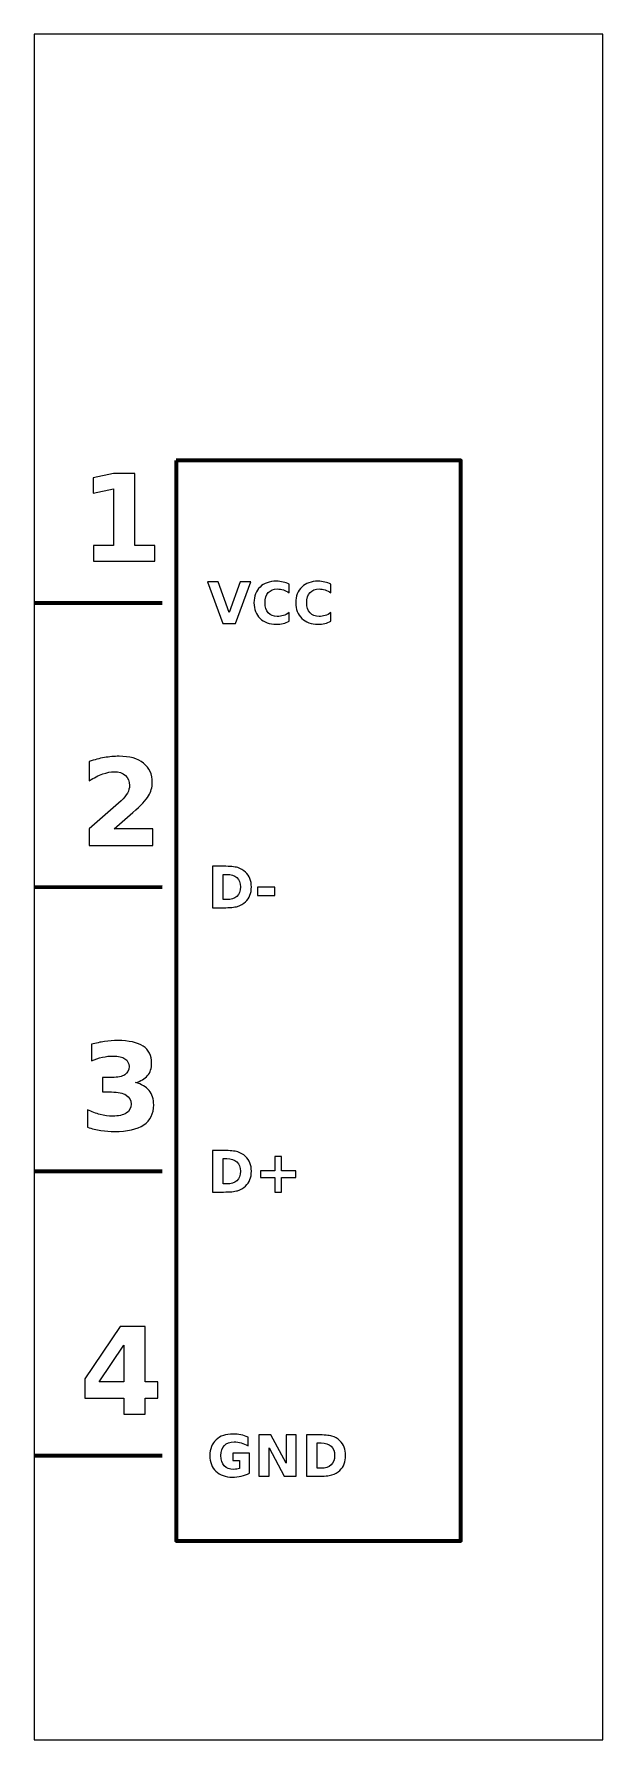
# Model space of a CAD drawing. Header units: centimetres. Extents: x -11.5 to -9.5, y -15.85 to -9.85.
import ezdxf

# ---------------------------------------------------------------- set-up
doc = ezdxf.new("R2010")
doc.units = ezdxf.units.CM
doc.header["$MEASUREMENT"] = 0
doc.layers.add('Layer 1', color=7, linetype='Continuous')

msp = doc.modelspace()

# ---------------------------------------------------------------- linework, layer by layer
at = {"layer": 'Layer 1', "color": 7}
msp.add_open_spline([(-11.5, -9.85), (-11.5, -9.85), (-9.5, -9.85), (-9.5, -9.85), (-9.5, -9.85), (-9.5, -9.85), (-9.5, -15.85), (-9.5, -15.85), (-9.5, -15.85), (-9.5, -15.85), (-11.5, -15.85), (-11.5, -15.85), (-11.5, -15.85), (-11.5, -15.85), (-11.5, -9.85), (-11.5, -9.85)], degree=3, knots=[0, 0, 0, 0, 0.25, 0.25, 0.25, 0.25, 0.5, 0.5, 0.5, 0.5, 0.75, 0.75, 0.75, 0.75, 1, 1, 1, 1], dxfattribs=at)
at = {"layer": 'Layer 1', "color": 250}
for points, knots in [([(-11.29076, -11.64935), (-11.29076, -11.64935), (-11.22049, -11.64935), (-11.22049, -11.64935), (-11.22049, -11.64935), (-11.22049, -11.64935), (-11.22049, -11.44989), (-11.22049, -11.44989), (-11.22049, -11.44989), (-11.22049, -11.44989), (-11.29259, -11.46478), (-11.29259, -11.46478), (-11.29259, -11.46478), (-11.29259, -11.46478), (-11.29259, -11.41059), (-11.29259, -11.41059), (-11.29259, -11.41059), (-11.29259, -11.41059), (-11.22091, -11.3957), (-11.22091, -11.3957), (-11.22091, -11.3957), (-11.22091, -11.3957), (-11.14528, -11.3957), (-11.14528, -11.3957), (-11.14528, -11.3957), (-11.14528, -11.3957), (-11.14528, -11.64935), (-11.14528, -11.64935), (-11.14528, -11.64935), (-11.14528, -11.64935), (-11.075, -11.64935), (-11.075, -11.64935), (-11.075, -11.64935), (-11.075, -11.64935), (-11.075, -11.70431), (-11.075, -11.70431), (-11.075, -11.70431), (-11.075, -11.70431), (-11.29076, -11.70431), (-11.29076, -11.70431), (-11.29076, -11.70431), (-11.29076, -11.70431), (-11.29076, -11.64935), (-11.29076, -11.64935)], [0, 0, 0, 0, 0.0909091, 0.0909091, 0.0909091, 0.0909091, 0.1818182, 0.1818182, 0.1818182, 0.1818182, 0.2727273, 0.2727273, 0.2727273, 0.2727273, 0.3636364, 0.3636364, 0.3636364, 0.3636364, 0.4545455, 0.4545455, 0.4545455, 0.4545455, 0.5454545, 0.5454545, 0.5454545, 0.5454545, 0.6363636, 0.6363636, 0.6363636, 0.6363636, 0.7272727, 0.7272727, 0.7272727, 0.7272727, 0.8181818, 0.8181818, 0.8181818, 0.8181818, 0.9090909, 0.9090909, 0.9090909, 0.9090909, 1, 1, 1, 1]), ([(-11.29076, -11.64935), (-11.29076, -11.64935), (-11.22049, -11.64935), (-11.22049, -11.64935), (-11.22049, -11.64935), (-11.22049, -11.64935), (-11.22049, -11.44989), (-11.22049, -11.44989), (-11.22049, -11.44989), (-11.22049, -11.44989), (-11.29259, -11.46478), (-11.29259, -11.46478), (-11.29259, -11.46478), (-11.29259, -11.46478), (-11.29259, -11.41059), (-11.29259, -11.41059), (-11.29259, -11.41059), (-11.29259, -11.41059), (-11.22091, -11.3957), (-11.22091, -11.3957), (-11.22091, -11.3957), (-11.22091, -11.3957), (-11.14528, -11.3957), (-11.14528, -11.3957), (-11.14528, -11.3957), (-11.14528, -11.3957), (-11.14528, -11.64935), (-11.14528, -11.64935), (-11.14528, -11.64935), (-11.14528, -11.64935), (-11.075, -11.64935), (-11.075, -11.64935), (-11.075, -11.64935), (-11.075, -11.64935), (-11.075, -11.70431), (-11.075, -11.70431), (-11.075, -11.70431), (-11.075, -11.70431), (-11.29076, -11.70431), (-11.29076, -11.70431), (-11.29076, -11.70431), (-11.29076, -11.70431), (-11.29076, -11.64935), (-11.29076, -11.64935)], [0, 0, 0, 0, 0.0909091, 0.0909091, 0.0909091, 0.0909091, 0.1818182, 0.1818182, 0.1818182, 0.1818182, 0.2727273, 0.2727273, 0.2727273, 0.2727273, 0.3636364, 0.3636364, 0.3636364, 0.3636364, 0.4545455, 0.4545455, 0.4545455, 0.4545455, 0.5454545, 0.5454545, 0.5454545, 0.5454545, 0.6363636, 0.6363636, 0.6363636, 0.6363636, 0.7272727, 0.7272727, 0.7272727, 0.7272727, 0.8181818, 0.8181818, 0.8181818, 0.8181818, 0.9090909, 0.9090909, 0.9090909, 0.9090909, 1, 1, 1, 1]), ([(-10.8907, -11.7771), (-10.8907, -11.7771), (-10.8529, -11.7771), (-10.8529, -11.7771), (-10.8529, -11.7771), (-10.8529, -11.7771), (-10.81424, -11.8847), (-10.81424, -11.8847), (-10.81424, -11.8847), (-10.81424, -11.8847), (-10.77567, -11.7771), (-10.77567, -11.7771), (-10.77567, -11.7771), (-10.77567, -11.7771), (-10.73787, -11.7771), (-10.73787, -11.7771), (-10.73787, -11.7771), (-10.73787, -11.7771), (-10.79187, -11.9229), (-10.79187, -11.9229), (-10.79187, -11.9229), (-10.79187, -11.9229), (-10.8367, -11.9229), (-10.8367, -11.9229), (-10.8367, -11.9229), (-10.8367, -11.9229), (-10.8907, -11.7771), (-10.8907, -11.7771)], [0, 0, 0, 0, 0.1428571, 0.1428571, 0.1428571, 0.1428571, 0.2857143, 0.2857143, 0.2857143, 0.2857143, 0.4285714, 0.4285714, 0.4285714, 0.4285714, 0.5714286, 0.5714286, 0.5714286, 0.5714286, 0.7142857, 0.7142857, 0.7142857, 0.7142857, 0.8571429, 0.8571429, 0.8571429, 0.8571429, 1, 1, 1, 1]), ([(-10.60287, -11.9149), (-10.60977, -11.91847), (-10.61697, -11.92117), (-10.62447, -11.923), (-10.62447, -11.923), (-10.63194, -11.92483), (-10.63977, -11.92573), (-10.6479, -11.92573), (-10.6479, -11.92573), (-10.67217, -11.92573), (-10.6914, -11.91893), (-10.7056, -11.90537), (-10.7056, -11.90537), (-10.7198, -11.8918), (-10.7269, -11.8734), (-10.7269, -11.85013), (-10.7269, -11.85013), (-10.7269, -11.82683), (-10.7198, -11.8084), (-10.7056, -11.79483), (-10.7056, -11.79483), (-10.6914, -11.78127), (-10.67217, -11.77447), (-10.6479, -11.77447), (-10.6479, -11.77447), (-10.63977, -11.77447), (-10.63194, -11.77537), (-10.62447, -11.7772), (-10.62447, -11.7772), (-10.61697, -11.77903), (-10.60977, -11.78173), (-10.60287, -11.7853), (-10.60287, -11.7853), (-10.60287, -11.7853), (-10.60287, -11.81547), (-10.60287, -11.81547), (-10.60287, -11.81547), (-10.60984, -11.8107), (-10.6167, -11.80723), (-10.62347, -11.80503), (-10.62347, -11.80503), (-10.63024, -11.8028), (-10.63737, -11.8017), (-10.64487, -11.8017), (-10.64487, -11.8017), (-10.65827, -11.8017), (-10.66884, -11.806), (-10.6765, -11.8146), (-10.6765, -11.8146), (-10.6842, -11.8232), (-10.68804, -11.83503), (-10.68804, -11.85013), (-10.68804, -11.85013), (-10.68804, -11.8652), (-10.6842, -11.877), (-10.6765, -11.8856), (-10.6765, -11.8856), (-10.66884, -11.8942), (-10.65827, -11.8985), (-10.64487, -11.8985), (-10.64487, -11.8985), (-10.63737, -11.8985), (-10.63024, -11.8974), (-10.62347, -11.89517), (-10.62347, -11.89517), (-10.6167, -11.89297), (-10.60984, -11.8895), (-10.60287, -11.88473), (-10.60287, -11.88473), (-10.60287, -11.88473), (-10.60287, -11.9149), (-10.60287, -11.9149)], [0, 0, 0, 0, 0.0555556, 0.0555556, 0.0555556, 0.0555556, 0.1111111, 0.1111111, 0.1111111, 0.1111111, 0.1666667, 0.1666667, 0.1666667, 0.1666667, 0.2222222, 0.2222222, 0.2222222, 0.2222222, 0.2777778, 0.2777778, 0.2777778, 0.2777778, 0.3333333, 0.3333333, 0.3333333, 0.3333333, 0.3888889, 0.3888889, 0.3888889, 0.3888889, 0.4444444, 0.4444444, 0.4444444, 0.4444444, 0.5, 0.5, 0.5, 0.5, 0.5555556, 0.5555556, 0.5555556, 0.5555556, 0.6111111, 0.6111111, 0.6111111, 0.6111111, 0.6666667, 0.6666667, 0.6666667, 0.6666667, 0.7222222, 0.7222222, 0.7222222, 0.7222222, 0.7777778, 0.7777778, 0.7777778, 0.7777778, 0.8333333, 0.8333333, 0.8333333, 0.8333333, 0.8888889, 0.8888889, 0.8888889, 0.8888889, 0.9444444, 0.9444444, 0.9444444, 0.9444444, 1, 1, 1, 1]), ([(-10.4561, -11.9149), (-10.463, -11.91847), (-10.4702, -11.92117), (-10.4777, -11.923), (-10.4777, -11.923), (-10.48517, -11.92483), (-10.493, -11.92573), (-10.50113, -11.92573), (-10.50113, -11.92573), (-10.5254, -11.92573), (-10.54463, -11.91893), (-10.55883, -11.90537), (-10.55883, -11.90537), (-10.57303, -11.8918), (-10.58013, -11.8734), (-10.58013, -11.85013), (-10.58013, -11.85013), (-10.58013, -11.82683), (-10.57303, -11.8084), (-10.55883, -11.79483), (-10.55883, -11.79483), (-10.54463, -11.78127), (-10.5254, -11.77447), (-10.50113, -11.77447), (-10.50113, -11.77447), (-10.493, -11.77447), (-10.48517, -11.77537), (-10.4777, -11.7772), (-10.4777, -11.7772), (-10.4702, -11.77903), (-10.463, -11.78173), (-10.4561, -11.7853), (-10.4561, -11.7853), (-10.4561, -11.7853), (-10.4561, -11.81547), (-10.4561, -11.81547), (-10.4561, -11.81547), (-10.46307, -11.8107), (-10.46993, -11.80723), (-10.4767, -11.80503), (-10.4767, -11.80503), (-10.48347, -11.8028), (-10.4906, -11.8017), (-10.4981, -11.8017), (-10.4981, -11.8017), (-10.5115, -11.8017), (-10.52207, -11.806), (-10.52973, -11.8146), (-10.52973, -11.8146), (-10.53743, -11.8232), (-10.54127, -11.83503), (-10.54127, -11.85013), (-10.54127, -11.85013), (-10.54127, -11.8652), (-10.53743, -11.877), (-10.52973, -11.8856), (-10.52973, -11.8856), (-10.52207, -11.8942), (-10.5115, -11.8985), (-10.4981, -11.8985), (-10.4981, -11.8985), (-10.4906, -11.8985), (-10.48347, -11.8974), (-10.4767, -11.89517), (-10.4767, -11.89517), (-10.46993, -11.89297), (-10.46307, -11.8895), (-10.4561, -11.88473), (-10.4561, -11.88473), (-10.4561, -11.88473), (-10.4561, -11.9149), (-10.4561, -11.9149)], [0, 0, 0, 0, 0.0555556, 0.0555556, 0.0555556, 0.0555556, 0.1111111, 0.1111111, 0.1111111, 0.1111111, 0.1666667, 0.1666667, 0.1666667, 0.1666667, 0.2222222, 0.2222222, 0.2222222, 0.2222222, 0.2777778, 0.2777778, 0.2777778, 0.2777778, 0.3333333, 0.3333333, 0.3333333, 0.3333333, 0.3888889, 0.3888889, 0.3888889, 0.3888889, 0.4444444, 0.4444444, 0.4444444, 0.4444444, 0.5, 0.5, 0.5, 0.5, 0.5555556, 0.5555556, 0.5555556, 0.5555556, 0.6111111, 0.6111111, 0.6111111, 0.6111111, 0.6666667, 0.6666667, 0.6666667, 0.6666667, 0.7222222, 0.7222222, 0.7222222, 0.7222222, 0.7777778, 0.7777778, 0.7777778, 0.7777778, 0.8333333, 0.8333333, 0.8333333, 0.8333333, 0.8888889, 0.8888889, 0.8888889, 0.8888889, 0.9444444, 0.9444444, 0.9444444, 0.9444444, 1, 1, 1, 1]), ([(-11.21837, -12.64582), (-11.21837, -12.64582), (-11.08255, -12.64582), (-11.08255, -12.64582), (-11.08255, -12.64582), (-11.08255, -12.64582), (-11.08255, -12.70431), (-11.08255, -12.70431), (-11.08255, -12.70431), (-11.08255, -12.70431), (-11.30685, -12.70431), (-11.30685, -12.70431), (-11.30685, -12.70431), (-11.30685, -12.70431), (-11.30685, -12.64582), (-11.30685, -12.64582), (-11.30685, -12.64582), (-11.30685, -12.64582), (-11.19417, -12.54641), (-11.19417, -12.54641), (-11.19417, -12.54641), (-11.18408, -12.53731), (-11.17667, -12.52842), (-11.17187, -12.51974), (-11.17187, -12.51974), (-11.16701, -12.51106), (-11.16461, -12.50203), (-11.16461, -12.49264), (-11.16461, -12.49264), (-11.16461, -12.47818), (-11.16948, -12.46654), (-11.17921, -12.45772), (-11.17921, -12.45772), (-11.18888, -12.4489), (-11.20179, -12.44453), (-11.21795, -12.44453), (-11.21795, -12.44453), (-11.23036, -12.44453), (-11.24391, -12.44721), (-11.25866, -12.4525), (-11.25866, -12.4525), (-11.2734, -12.45779), (-11.28921, -12.46569), (-11.306, -12.47614), (-11.306, -12.47614), (-11.306, -12.47614), (-11.306, -12.40833), (-11.306, -12.40833), (-11.306, -12.40833), (-11.28808, -12.40241), (-11.27037, -12.39789), (-11.25287, -12.39479), (-11.25287, -12.39479), (-11.23537, -12.39168), (-11.21823, -12.39013), (-11.20137, -12.39013), (-11.20137, -12.39013), (-11.16447, -12.39013), (-11.13575, -12.39824), (-11.11529, -12.41454), (-11.11529, -12.41454), (-11.09483, -12.43077), (-11.0846, -12.45342), (-11.0846, -12.48256), (-11.0846, -12.48256), (-11.0846, -12.49935), (-11.08897, -12.51501), (-11.09765, -12.52955), (-11.09765, -12.52955), (-11.10633, -12.54408), (-11.1246, -12.56355), (-11.1524, -12.58796), (-11.1524, -12.58796), (-11.1524, -12.58796), (-11.21837, -12.64582), (-11.21837, -12.64582)], [0, 0, 0, 0, 0.0526316, 0.0526316, 0.0526316, 0.0526316, 0.1052632, 0.1052632, 0.1052632, 0.1052632, 0.1578947, 0.1578947, 0.1578947, 0.1578947, 0.2105263, 0.2105263, 0.2105263, 0.2105263, 0.2631579, 0.2631579, 0.2631579, 0.2631579, 0.3157895, 0.3157895, 0.3157895, 0.3157895, 0.3684211, 0.3684211, 0.3684211, 0.3684211, 0.4210526, 0.4210526, 0.4210526, 0.4210526, 0.4736842, 0.4736842, 0.4736842, 0.4736842, 0.5263158, 0.5263158, 0.5263158, 0.5263158, 0.5789474, 0.5789474, 0.5789474, 0.5789474, 0.6315789, 0.6315789, 0.6315789, 0.6315789, 0.6842105, 0.6842105, 0.6842105, 0.6842105, 0.7368421, 0.7368421, 0.7368421, 0.7368421, 0.7894737, 0.7894737, 0.7894737, 0.7894737, 0.8421053, 0.8421053, 0.8421053, 0.8421053, 0.8947368, 0.8947368, 0.8947368, 0.8947368, 0.9473684, 0.9473684, 0.9473684, 0.9473684, 1, 1, 1, 1]), ([(-11.21837, -12.64582), (-11.21837, -12.64582), (-11.08255, -12.64582), (-11.08255, -12.64582), (-11.08255, -12.64582), (-11.08255, -12.64582), (-11.08255, -12.70431), (-11.08255, -12.70431), (-11.08255, -12.70431), (-11.08255, -12.70431), (-11.30685, -12.70431), (-11.30685, -12.70431), (-11.30685, -12.70431), (-11.30685, -12.70431), (-11.30685, -12.64582), (-11.30685, -12.64582), (-11.30685, -12.64582), (-11.30685, -12.64582), (-11.19417, -12.54641), (-11.19417, -12.54641), (-11.19417, -12.54641), (-11.18408, -12.53731), (-11.17667, -12.52842), (-11.17187, -12.51974), (-11.17187, -12.51974), (-11.16701, -12.51106), (-11.16461, -12.50203), (-11.16461, -12.49264), (-11.16461, -12.49264), (-11.16461, -12.47818), (-11.16948, -12.46654), (-11.17921, -12.45772), (-11.17921, -12.45772), (-11.18888, -12.4489), (-11.20179, -12.44453), (-11.21795, -12.44453), (-11.21795, -12.44453), (-11.23036, -12.44453), (-11.24391, -12.44721), (-11.25866, -12.4525), (-11.25866, -12.4525), (-11.2734, -12.45779), (-11.28921, -12.46569), (-11.306, -12.47614), (-11.306, -12.47614), (-11.306, -12.47614), (-11.306, -12.40833), (-11.306, -12.40833), (-11.306, -12.40833), (-11.28808, -12.40241), (-11.27037, -12.39789), (-11.25287, -12.39479), (-11.25287, -12.39479), (-11.23537, -12.39168), (-11.21823, -12.39013), (-11.20137, -12.39013), (-11.20137, -12.39013), (-11.16447, -12.39013), (-11.13575, -12.39824), (-11.11529, -12.41454), (-11.11529, -12.41454), (-11.09483, -12.43077), (-11.0846, -12.45342), (-11.0846, -12.48256), (-11.0846, -12.48256), (-11.0846, -12.49935), (-11.08897, -12.51501), (-11.09765, -12.52955), (-11.09765, -12.52955), (-11.10633, -12.54408), (-11.1246, -12.56355), (-11.1524, -12.58796), (-11.1524, -12.58796), (-11.1524, -12.58796), (-11.21837, -12.64582), (-11.21837, -12.64582)], [0, 0, 0, 0, 0.0526316, 0.0526316, 0.0526316, 0.0526316, 0.1052632, 0.1052632, 0.1052632, 0.1052632, 0.1578947, 0.1578947, 0.1578947, 0.1578947, 0.2105263, 0.2105263, 0.2105263, 0.2105263, 0.2631579, 0.2631579, 0.2631579, 0.2631579, 0.3157895, 0.3157895, 0.3157895, 0.3157895, 0.3684211, 0.3684211, 0.3684211, 0.3684211, 0.4210526, 0.4210526, 0.4210526, 0.4210526, 0.4736842, 0.4736842, 0.4736842, 0.4736842, 0.5263158, 0.5263158, 0.5263158, 0.5263158, 0.5789474, 0.5789474, 0.5789474, 0.5789474, 0.6315789, 0.6315789, 0.6315789, 0.6315789, 0.6842105, 0.6842105, 0.6842105, 0.6842105, 0.7368421, 0.7368421, 0.7368421, 0.7368421, 0.7894737, 0.7894737, 0.7894737, 0.7894737, 0.8421053, 0.8421053, 0.8421053, 0.8421053, 0.8947368, 0.8947368, 0.8947368, 0.8947368, 0.9473684, 0.9473684, 0.9473684, 0.9473684, 1, 1, 1, 1]), ([(-10.8733, -12.7771), (-10.8733, -12.7771), (-10.83364, -12.7771), (-10.83364, -12.7771), (-10.83364, -12.7771), (-10.8115, -12.7771), (-10.79504, -12.77867), (-10.7842, -12.78183), (-10.7842, -12.78183), (-10.77337, -12.785), (-10.76407, -12.79033), (-10.7563, -12.7979), (-10.7563, -12.7979), (-10.74947, -12.80447), (-10.7444, -12.81207), (-10.74107, -12.82067), (-10.74107, -12.82067), (-10.73777, -12.82923), (-10.7361, -12.83897), (-10.7361, -12.84987), (-10.7361, -12.84987), (-10.7361, -12.86087), (-10.73777, -12.87067), (-10.74107, -12.8793), (-10.74107, -12.8793), (-10.7444, -12.88793), (-10.74947, -12.89553), (-10.7563, -12.9021), (-10.7563, -12.9021), (-10.76414, -12.90967), (-10.7735, -12.915), (-10.78444, -12.91817), (-10.78444, -12.91817), (-10.79537, -12.92133), (-10.81177, -12.9229), (-10.83364, -12.9229), (-10.83364, -12.9229), (-10.83364, -12.9229), (-10.8733, -12.9229), (-10.8733, -12.9229), (-10.8733, -12.9229), (-10.8733, -12.9229), (-10.8733, -12.7771), (-10.8733, -12.7771)], [0, 0, 0, 0, 0.0909091, 0.0909091, 0.0909091, 0.0909091, 0.1818182, 0.1818182, 0.1818182, 0.1818182, 0.2727273, 0.2727273, 0.2727273, 0.2727273, 0.3636364, 0.3636364, 0.3636364, 0.3636364, 0.4545455, 0.4545455, 0.4545455, 0.4545455, 0.5454545, 0.5454545, 0.5454545, 0.5454545, 0.6363636, 0.6363636, 0.6363636, 0.6363636, 0.7272727, 0.7272727, 0.7272727, 0.7272727, 0.8181818, 0.8181818, 0.8181818, 0.8181818, 0.9090909, 0.9090909, 0.9090909, 0.9090909, 1, 1, 1, 1]), ([(-10.8357, -12.80553), (-10.8357, -12.80553), (-10.8357, -12.89447), (-10.8357, -12.89447), (-10.8357, -12.89447), (-10.8357, -12.89447), (-10.82224, -12.89447), (-10.82224, -12.89447), (-10.82224, -12.89447), (-10.80687, -12.89447), (-10.79514, -12.89067), (-10.78704, -12.88303), (-10.78704, -12.88303), (-10.77894, -12.87543), (-10.77487, -12.86437), (-10.77487, -12.84987), (-10.77487, -12.84987), (-10.77487, -12.8354), (-10.7789, -12.8244), (-10.78697, -12.81687), (-10.78697, -12.81687), (-10.79504, -12.8093), (-10.8068, -12.80553), (-10.82224, -12.80553), (-10.82224, -12.80553), (-10.82224, -12.80553), (-10.8357, -12.80553), (-10.8357, -12.80553)], [0, 0, 0, 0, 0.1428571, 0.1428571, 0.1428571, 0.1428571, 0.2857143, 0.2857143, 0.2857143, 0.2857143, 0.4285714, 0.4285714, 0.4285714, 0.4285714, 0.5714286, 0.5714286, 0.5714286, 0.5714286, 0.7142857, 0.7142857, 0.7142857, 0.7142857, 0.8571429, 0.8571429, 0.8571429, 0.8571429, 1, 1, 1, 1]), ([(-10.71484, -12.85113), (-10.71484, -12.85113), (-10.6535, -12.85113), (-10.6535, -12.85113), (-10.6535, -12.85113), (-10.6535, -12.85113), (-10.6535, -12.87957), (-10.6535, -12.87957), (-10.6535, -12.87957), (-10.6535, -12.87957), (-10.71484, -12.87957), (-10.71484, -12.87957), (-10.71484, -12.87957), (-10.71484, -12.87957), (-10.71484, -12.85113), (-10.71484, -12.85113)], [0, 0, 0, 0, 0.25, 0.25, 0.25, 0.25, 0.5, 0.5, 0.5, 0.5, 0.75, 0.75, 0.75, 0.75, 1, 1, 1, 1]), ([(-11.14316, -13.53787), (-11.12242, -13.54323), (-11.10654, -13.55262), (-11.09575, -13.56588), (-11.09575, -13.56588), (-11.08495, -13.57922), (-11.07952, -13.59608), (-11.07952, -13.61661), (-11.07952, -13.61661), (-11.07952, -13.64723), (-11.09123, -13.67051), (-11.11465, -13.68646), (-11.11465, -13.68646), (-11.13808, -13.70233), (-11.17223, -13.71031), (-11.21717, -13.71031), (-11.21717, -13.71031), (-11.23305, -13.71031), (-11.24892, -13.70904), (-11.26487, -13.7065), (-11.26487, -13.7065), (-11.28074, -13.70396), (-11.29647, -13.70008), (-11.31207, -13.695), (-11.31207, -13.695), (-11.31207, -13.695), (-11.31207, -13.63361), (-11.31207, -13.63361), (-11.31207, -13.63361), (-11.29718, -13.64102), (-11.28243, -13.64667), (-11.26776, -13.65048), (-11.26776, -13.65048), (-11.25308, -13.65422), (-11.23862, -13.65612), (-11.22444, -13.65612), (-11.22444, -13.65612), (-11.20334, -13.65612), (-11.18719, -13.65245), (-11.17597, -13.64518), (-11.17597, -13.64518), (-11.16475, -13.63785), (-11.1591, -13.62741), (-11.1591, -13.61372), (-11.1591, -13.61372), (-11.1591, -13.59968), (-11.16489, -13.58902), (-11.17639, -13.58183), (-11.17639, -13.58183), (-11.18789, -13.57456), (-11.20489, -13.57096), (-11.22733, -13.57096), (-11.22733, -13.57096), (-11.22733, -13.57096), (-11.25915, -13.57096), (-11.25915, -13.57096), (-11.25915, -13.57096), (-11.25915, -13.57096), (-11.25915, -13.51967), (-11.25915, -13.51967), (-11.25915, -13.51967), (-11.25915, -13.51967), (-11.22571, -13.51967), (-11.22571, -13.51967), (-11.22571, -13.51967), (-11.20567, -13.51967), (-11.19085, -13.51656), (-11.18105, -13.51028), (-11.18105, -13.51028), (-11.17124, -13.504), (-11.16637, -13.49448), (-11.16637, -13.48171), (-11.16637, -13.48171), (-11.16637, -13.46986), (-11.1711, -13.46068), (-11.18062, -13.45426), (-11.18062, -13.45426), (-11.19015, -13.44777), (-11.20355, -13.44453), (-11.22091, -13.44453), (-11.22091, -13.44453), (-11.23375, -13.44453), (-11.24666, -13.44594), (-11.25979, -13.44883), (-11.25979, -13.44883), (-11.27284, -13.45172), (-11.28582, -13.45603), (-11.2988, -13.46167), (-11.2988, -13.46167), (-11.2988, -13.46167), (-11.2988, -13.40339), (-11.2988, -13.40339), (-11.2988, -13.40339), (-11.28307, -13.39895), (-11.26755, -13.39563), (-11.2521, -13.39344), (-11.2521, -13.39344), (-11.23664, -13.39126), (-11.22155, -13.39013), (-11.20666, -13.39013), (-11.20666, -13.39013), (-11.16658, -13.39013), (-11.13653, -13.39669), (-11.11663, -13.40988), (-11.11663, -13.40988), (-11.09673, -13.42301), (-11.08679, -13.44283), (-11.08679, -13.46929), (-11.08679, -13.46929), (-11.08679, -13.48728), (-11.09151, -13.5021), (-11.10104, -13.5136), (-11.10104, -13.5136), (-11.11056, -13.5251), (-11.1246, -13.53321), (-11.14316, -13.53787)], [0, 0, 0, 0, 0.0344828, 0.0344828, 0.0344828, 0.0344828, 0.0689655, 0.0689655, 0.0689655, 0.0689655, 0.1034483, 0.1034483, 0.1034483, 0.1034483, 0.137931, 0.137931, 0.137931, 0.137931, 0.1724138, 0.1724138, 0.1724138, 0.1724138, 0.2068966, 0.2068966, 0.2068966, 0.2068966, 0.2413793, 0.2413793, 0.2413793, 0.2413793, 0.2758621, 0.2758621, 0.2758621, 0.2758621, 0.3103448, 0.3103448, 0.3103448, 0.3103448, 0.3448276, 0.3448276, 0.3448276, 0.3448276, 0.3793103, 0.3793103, 0.3793103, 0.3793103, 0.4137931, 0.4137931, 0.4137931, 0.4137931, 0.4482759, 0.4482759, 0.4482759, 0.4482759, 0.4827586, 0.4827586, 0.4827586, 0.4827586, 0.5172414, 0.5172414, 0.5172414, 0.5172414, 0.5517241, 0.5517241, 0.5517241, 0.5517241, 0.5862069, 0.5862069, 0.5862069, 0.5862069, 0.6206897, 0.6206897, 0.6206897, 0.6206897, 0.6551724, 0.6551724, 0.6551724, 0.6551724, 0.6896552, 0.6896552, 0.6896552, 0.6896552, 0.7241379, 0.7241379, 0.7241379, 0.7241379, 0.7586207, 0.7586207, 0.7586207, 0.7586207, 0.7931034, 0.7931034, 0.7931034, 0.7931034, 0.8275862, 0.8275862, 0.8275862, 0.8275862, 0.862069, 0.862069, 0.862069, 0.862069, 0.8965517, 0.8965517, 0.8965517, 0.8965517, 0.9310345, 0.9310345, 0.9310345, 0.9310345, 0.9655172, 0.9655172, 0.9655172, 0.9655172, 1, 1, 1, 1]), ([(-11.14316, -13.53787), (-11.12242, -13.54323), (-11.10654, -13.55262), (-11.09575, -13.56588), (-11.09575, -13.56588), (-11.08495, -13.57922), (-11.07952, -13.59608), (-11.07952, -13.61661), (-11.07952, -13.61661), (-11.07952, -13.64723), (-11.09123, -13.67051), (-11.11465, -13.68646), (-11.11465, -13.68646), (-11.13808, -13.70233), (-11.17223, -13.71031), (-11.21717, -13.71031), (-11.21717, -13.71031), (-11.23305, -13.71031), (-11.24892, -13.70904), (-11.26487, -13.7065), (-11.26487, -13.7065), (-11.28074, -13.70396), (-11.29647, -13.70008), (-11.31207, -13.695), (-11.31207, -13.695), (-11.31207, -13.695), (-11.31207, -13.63361), (-11.31207, -13.63361), (-11.31207, -13.63361), (-11.29718, -13.64102), (-11.28243, -13.64667), (-11.26776, -13.65048), (-11.26776, -13.65048), (-11.25308, -13.65422), (-11.23862, -13.65612), (-11.22444, -13.65612), (-11.22444, -13.65612), (-11.20334, -13.65612), (-11.18719, -13.65245), (-11.17597, -13.64518), (-11.17597, -13.64518), (-11.16475, -13.63785), (-11.1591, -13.62741), (-11.1591, -13.61372), (-11.1591, -13.61372), (-11.1591, -13.59968), (-11.16489, -13.58902), (-11.17639, -13.58183), (-11.17639, -13.58183), (-11.18789, -13.57456), (-11.20489, -13.57096), (-11.22733, -13.57096), (-11.22733, -13.57096), (-11.22733, -13.57096), (-11.25915, -13.57096), (-11.25915, -13.57096), (-11.25915, -13.57096), (-11.25915, -13.57096), (-11.25915, -13.51967), (-11.25915, -13.51967), (-11.25915, -13.51967), (-11.25915, -13.51967), (-11.22571, -13.51967), (-11.22571, -13.51967), (-11.22571, -13.51967), (-11.20567, -13.51967), (-11.19085, -13.51656), (-11.18105, -13.51028), (-11.18105, -13.51028), (-11.17124, -13.504), (-11.16637, -13.49448), (-11.16637, -13.48171), (-11.16637, -13.48171), (-11.16637, -13.46986), (-11.1711, -13.46068), (-11.18062, -13.45426), (-11.18062, -13.45426), (-11.19015, -13.44777), (-11.20355, -13.44453), (-11.22091, -13.44453), (-11.22091, -13.44453), (-11.23375, -13.44453), (-11.24666, -13.44594), (-11.25979, -13.44883), (-11.25979, -13.44883), (-11.27284, -13.45172), (-11.28582, -13.45603), (-11.2988, -13.46167), (-11.2988, -13.46167), (-11.2988, -13.46167), (-11.2988, -13.40339), (-11.2988, -13.40339), (-11.2988, -13.40339), (-11.28307, -13.39895), (-11.26755, -13.39563), (-11.2521, -13.39344), (-11.2521, -13.39344), (-11.23664, -13.39126), (-11.22155, -13.39013), (-11.20666, -13.39013), (-11.20666, -13.39013), (-11.16658, -13.39013), (-11.13653, -13.39669), (-11.11663, -13.40988), (-11.11663, -13.40988), (-11.09673, -13.42301), (-11.08679, -13.44283), (-11.08679, -13.46929), (-11.08679, -13.46929), (-11.08679, -13.48728), (-11.09151, -13.5021), (-11.10104, -13.5136), (-11.10104, -13.5136), (-11.11056, -13.5251), (-11.1246, -13.53321), (-11.14316, -13.53787)], [0, 0, 0, 0, 0.0344828, 0.0344828, 0.0344828, 0.0344828, 0.0689655, 0.0689655, 0.0689655, 0.0689655, 0.1034483, 0.1034483, 0.1034483, 0.1034483, 0.137931, 0.137931, 0.137931, 0.137931, 0.1724138, 0.1724138, 0.1724138, 0.1724138, 0.2068966, 0.2068966, 0.2068966, 0.2068966, 0.2413793, 0.2413793, 0.2413793, 0.2413793, 0.2758621, 0.2758621, 0.2758621, 0.2758621, 0.3103448, 0.3103448, 0.3103448, 0.3103448, 0.3448276, 0.3448276, 0.3448276, 0.3448276, 0.3793103, 0.3793103, 0.3793103, 0.3793103, 0.4137931, 0.4137931, 0.4137931, 0.4137931, 0.4482759, 0.4482759, 0.4482759, 0.4482759, 0.4827586, 0.4827586, 0.4827586, 0.4827586, 0.5172414, 0.5172414, 0.5172414, 0.5172414, 0.5517241, 0.5517241, 0.5517241, 0.5517241, 0.5862069, 0.5862069, 0.5862069, 0.5862069, 0.6206897, 0.6206897, 0.6206897, 0.6206897, 0.6551724, 0.6551724, 0.6551724, 0.6551724, 0.6896552, 0.6896552, 0.6896552, 0.6896552, 0.7241379, 0.7241379, 0.7241379, 0.7241379, 0.7586207, 0.7586207, 0.7586207, 0.7586207, 0.7931034, 0.7931034, 0.7931034, 0.7931034, 0.8275862, 0.8275862, 0.8275862, 0.8275862, 0.862069, 0.862069, 0.862069, 0.862069, 0.8965517, 0.8965517, 0.8965517, 0.8965517, 0.9310345, 0.9310345, 0.9310345, 0.9310345, 0.9655172, 0.9655172, 0.9655172, 0.9655172, 1, 1, 1, 1]), ([(-10.8733, -13.7771), (-10.8733, -13.7771), (-10.83364, -13.7771), (-10.83364, -13.7771), (-10.83364, -13.7771), (-10.8115, -13.7771), (-10.79504, -13.77867), (-10.7842, -13.78183), (-10.7842, -13.78183), (-10.77337, -13.785), (-10.76407, -13.79033), (-10.7563, -13.7979), (-10.7563, -13.7979), (-10.74947, -13.80447), (-10.7444, -13.81207), (-10.74107, -13.82067), (-10.74107, -13.82067), (-10.73777, -13.82923), (-10.7361, -13.83897), (-10.7361, -13.84987), (-10.7361, -13.84987), (-10.7361, -13.86087), (-10.73777, -13.87067), (-10.74107, -13.8793), (-10.74107, -13.8793), (-10.7444, -13.88793), (-10.74947, -13.89553), (-10.7563, -13.9021), (-10.7563, -13.9021), (-10.76414, -13.90967), (-10.7735, -13.915), (-10.78444, -13.91817), (-10.78444, -13.91817), (-10.79537, -13.92133), (-10.81177, -13.9229), (-10.83364, -13.9229), (-10.83364, -13.9229), (-10.83364, -13.9229), (-10.8733, -13.9229), (-10.8733, -13.9229), (-10.8733, -13.9229), (-10.8733, -13.9229), (-10.8733, -13.7771), (-10.8733, -13.7771)], [0, 0, 0, 0, 0.0909091, 0.0909091, 0.0909091, 0.0909091, 0.1818182, 0.1818182, 0.1818182, 0.1818182, 0.2727273, 0.2727273, 0.2727273, 0.2727273, 0.3636364, 0.3636364, 0.3636364, 0.3636364, 0.4545455, 0.4545455, 0.4545455, 0.4545455, 0.5454545, 0.5454545, 0.5454545, 0.5454545, 0.6363636, 0.6363636, 0.6363636, 0.6363636, 0.7272727, 0.7272727, 0.7272727, 0.7272727, 0.8181818, 0.8181818, 0.8181818, 0.8181818, 0.9090909, 0.9090909, 0.9090909, 0.9090909, 1, 1, 1, 1]), ([(-10.63027, -13.79747), (-10.63027, -13.79747), (-10.63027, -13.84867), (-10.63027, -13.84867), (-10.63027, -13.84867), (-10.63027, -13.84867), (-10.57927, -13.84867), (-10.57927, -13.84867), (-10.57927, -13.84867), (-10.57927, -13.84867), (-10.57927, -13.8717), (-10.57927, -13.8717), (-10.57927, -13.8717), (-10.57927, -13.8717), (-10.63027, -13.8717), (-10.63027, -13.8717), (-10.63027, -13.8717), (-10.63027, -13.8717), (-10.63027, -13.9229), (-10.63027, -13.9229), (-10.63027, -13.9229), (-10.63027, -13.9229), (-10.6535, -13.9229), (-10.6535, -13.9229), (-10.6535, -13.9229), (-10.6535, -13.9229), (-10.6535, -13.8717), (-10.6535, -13.8717), (-10.6535, -13.8717), (-10.6535, -13.8717), (-10.7045, -13.8717), (-10.7045, -13.8717), (-10.7045, -13.8717), (-10.7045, -13.8717), (-10.7045, -13.84867), (-10.7045, -13.84867), (-10.7045, -13.84867), (-10.7045, -13.84867), (-10.6535, -13.84867), (-10.6535, -13.84867), (-10.6535, -13.84867), (-10.6535, -13.84867), (-10.6535, -13.79747), (-10.6535, -13.79747), (-10.6535, -13.79747), (-10.6535, -13.79747), (-10.63027, -13.79747), (-10.63027, -13.79747)], [0, 0, 0, 0, 0.0833333, 0.0833333, 0.0833333, 0.0833333, 0.1666667, 0.1666667, 0.1666667, 0.1666667, 0.25, 0.25, 0.25, 0.25, 0.3333333, 0.3333333, 0.3333333, 0.3333333, 0.4166667, 0.4166667, 0.4166667, 0.4166667, 0.5, 0.5, 0.5, 0.5, 0.5833333, 0.5833333, 0.5833333, 0.5833333, 0.6666667, 0.6666667, 0.6666667, 0.6666667, 0.75, 0.75, 0.75, 0.75, 0.8333333, 0.8333333, 0.8333333, 0.8333333, 0.9166667, 0.9166667, 0.9166667, 0.9166667, 1, 1, 1, 1]), ([(-10.8357, -13.80553), (-10.8357, -13.80553), (-10.8357, -13.89447), (-10.8357, -13.89447), (-10.8357, -13.89447), (-10.8357, -13.89447), (-10.82224, -13.89447), (-10.82224, -13.89447), (-10.82224, -13.89447), (-10.80687, -13.89447), (-10.79514, -13.89067), (-10.78704, -13.88303), (-10.78704, -13.88303), (-10.77894, -13.87543), (-10.77487, -13.86437), (-10.77487, -13.84987), (-10.77487, -13.84987), (-10.77487, -13.8354), (-10.7789, -13.8244), (-10.78697, -13.81687), (-10.78697, -13.81687), (-10.79504, -13.8093), (-10.8068, -13.80553), (-10.82224, -13.80553), (-10.82224, -13.80553), (-10.82224, -13.80553), (-10.8357, -13.80553), (-10.8357, -13.80553)], [0, 0, 0, 0, 0.1428571, 0.1428571, 0.1428571, 0.1428571, 0.2857143, 0.2857143, 0.2857143, 0.2857143, 0.4285714, 0.4285714, 0.4285714, 0.4285714, 0.5714286, 0.5714286, 0.5714286, 0.5714286, 0.7142857, 0.7142857, 0.7142857, 0.7142857, 0.8571429, 0.8571429, 0.8571429, 0.8571429, 1, 1, 1, 1]), ([(-11.1977, -14.3957), (-11.1977, -14.3957), (-11.10922, -14.3957), (-11.10922, -14.3957), (-11.10922, -14.3957), (-11.10922, -14.3957), (-11.10922, -14.59043), (-11.10922, -14.59043), (-11.10922, -14.59043), (-11.10922, -14.59043), (-11.0652, -14.59043), (-11.0652, -14.59043), (-11.0652, -14.59043), (-11.0652, -14.59043), (-11.0652, -14.64808), (-11.0652, -14.64808), (-11.0652, -14.64808), (-11.0652, -14.64808), (-11.10922, -14.64808), (-11.10922, -14.64808), (-11.10922, -14.64808), (-11.10922, -14.64808), (-11.10922, -14.70431), (-11.10922, -14.70431), (-11.10922, -14.70431), (-11.10922, -14.70431), (-11.18443, -14.70431), (-11.18443, -14.70431), (-11.18443, -14.70431), (-11.18443, -14.70431), (-11.18443, -14.64808), (-11.18443, -14.64808), (-11.18443, -14.64808), (-11.18443, -14.64808), (-11.32131, -14.64808), (-11.32131, -14.64808), (-11.32131, -14.64808), (-11.32131, -14.64808), (-11.32131, -14.57985), (-11.32131, -14.57985), (-11.32131, -14.57985), (-11.32131, -14.57985), (-11.1977, -14.3957), (-11.1977, -14.3957)], [0, 0, 0, 0, 0.0909091, 0.0909091, 0.0909091, 0.0909091, 0.1818182, 0.1818182, 0.1818182, 0.1818182, 0.2727273, 0.2727273, 0.2727273, 0.2727273, 0.3636364, 0.3636364, 0.3636364, 0.3636364, 0.4545455, 0.4545455, 0.4545455, 0.4545455, 0.5454545, 0.5454545, 0.5454545, 0.5454545, 0.6363636, 0.6363636, 0.6363636, 0.6363636, 0.7272727, 0.7272727, 0.7272727, 0.7272727, 0.8181818, 0.8181818, 0.8181818, 0.8181818, 0.9090909, 0.9090909, 0.9090909, 0.9090909, 1, 1, 1, 1]), ([(-11.1977, -14.3957), (-11.1977, -14.3957), (-11.10922, -14.3957), (-11.10922, -14.3957), (-11.10922, -14.3957), (-11.10922, -14.3957), (-11.10922, -14.59043), (-11.10922, -14.59043), (-11.10922, -14.59043), (-11.10922, -14.59043), (-11.0652, -14.59043), (-11.0652, -14.59043), (-11.0652, -14.59043), (-11.0652, -14.59043), (-11.0652, -14.64808), (-11.0652, -14.64808), (-11.0652, -14.64808), (-11.0652, -14.64808), (-11.10922, -14.64808), (-11.10922, -14.64808), (-11.10922, -14.64808), (-11.10922, -14.64808), (-11.10922, -14.70431), (-11.10922, -14.70431), (-11.10922, -14.70431), (-11.10922, -14.70431), (-11.18443, -14.70431), (-11.18443, -14.70431), (-11.18443, -14.70431), (-11.18443, -14.70431), (-11.18443, -14.64808), (-11.18443, -14.64808), (-11.18443, -14.64808), (-11.18443, -14.64808), (-11.32131, -14.64808), (-11.32131, -14.64808), (-11.32131, -14.64808), (-11.32131, -14.64808), (-11.32131, -14.57985), (-11.32131, -14.57985), (-11.32131, -14.57985), (-11.32131, -14.57985), (-11.1977, -14.3957), (-11.1977, -14.3957)], [0, 0, 0, 0, 0.0909091, 0.0909091, 0.0909091, 0.0909091, 0.1818182, 0.1818182, 0.1818182, 0.1818182, 0.2727273, 0.2727273, 0.2727273, 0.2727273, 0.3636364, 0.3636364, 0.3636364, 0.3636364, 0.4545455, 0.4545455, 0.4545455, 0.4545455, 0.5454545, 0.5454545, 0.5454545, 0.5454545, 0.6363636, 0.6363636, 0.6363636, 0.6363636, 0.7272727, 0.7272727, 0.7272727, 0.7272727, 0.8181818, 0.8181818, 0.8181818, 0.8181818, 0.9090909, 0.9090909, 0.9090909, 0.9090909, 1, 1, 1, 1]), ([(-11.18443, -14.46125), (-11.18443, -14.46125), (-11.27171, -14.59043), (-11.27171, -14.59043), (-11.27171, -14.59043), (-11.27171, -14.59043), (-11.18443, -14.59043), (-11.18443, -14.59043), (-11.18443, -14.59043), (-11.18443, -14.59043), (-11.18443, -14.46125), (-11.18443, -14.46125)], [0, 0, 0, 0, 0.3333333, 0.3333333, 0.3333333, 0.3333333, 0.6666667, 0.6666667, 0.6666667, 0.6666667, 1, 1, 1, 1]), ([(-11.18443, -14.46125), (-11.18443, -14.46125), (-11.27171, -14.59043), (-11.27171, -14.59043), (-11.27171, -14.59043), (-11.27171, -14.59043), (-11.18443, -14.59043), (-11.18443, -14.59043), (-11.18443, -14.59043), (-11.18443, -14.59043), (-11.18443, -14.46125), (-11.18443, -14.46125)], [0, 0, 0, 0, 0.3333333, 0.3333333, 0.3333333, 0.3333333, 0.6666667, 0.6666667, 0.6666667, 0.6666667, 1, 1, 1, 1]), ([(-10.74242, -14.91197), (-10.75178, -14.91653), (-10.76152, -14.91993), (-10.77162, -14.92223), (-10.77162, -14.92223), (-10.78172, -14.9245), (-10.79212, -14.92563), (-10.80288, -14.92563), (-10.80288, -14.92563), (-10.82715, -14.92563), (-10.84638, -14.91883), (-10.86058, -14.90527), (-10.86058, -14.90527), (-10.87478, -14.8917), (-10.88188, -14.8733), (-10.88188, -14.85003), (-10.88188, -14.85003), (-10.88188, -14.82653), (-10.87465, -14.80807), (-10.86022, -14.79457), (-10.86022, -14.79457), (-10.84575, -14.7811), (-10.82595, -14.77437), (-10.80082, -14.77437), (-10.80082, -14.77437), (-10.79112, -14.77437), (-10.78182, -14.77527), (-10.77292, -14.7771), (-10.77292, -14.7771), (-10.76405, -14.77893), (-10.75565, -14.78163), (-10.74778, -14.7852), (-10.74778, -14.7852), (-10.74778, -14.7852), (-10.74778, -14.81537), (-10.74778, -14.81537), (-10.74778, -14.81537), (-10.75592, -14.81073), (-10.76402, -14.8073), (-10.77205, -14.80503), (-10.77205, -14.80503), (-10.78008, -14.80273), (-10.78815, -14.8016), (-10.79622, -14.8016), (-10.79622, -14.8016), (-10.81122, -14.8016), (-10.82275, -14.8058), (-10.83085, -14.81417), (-10.83085, -14.81417), (-10.83895, -14.82253), (-10.84302, -14.8345), (-10.84302, -14.85003), (-10.84302, -14.85003), (-10.84302, -14.86547), (-10.83912, -14.8774), (-10.83128, -14.8858), (-10.83128, -14.8858), (-10.82348, -14.8942), (-10.81238, -14.8984), (-10.79798, -14.8984), (-10.79798, -14.8984), (-10.79408, -14.8984), (-10.79045, -14.89817), (-10.78708, -14.89767), (-10.78708, -14.89767), (-10.78372, -14.89717), (-10.78072, -14.8964), (-10.77805, -14.89537), (-10.77805, -14.89537), (-10.77805, -14.89537), (-10.77805, -14.86703), (-10.77805, -14.86703), (-10.77805, -14.86703), (-10.77805, -14.86703), (-10.80098, -14.86703), (-10.80098, -14.86703), (-10.80098, -14.86703), (-10.80098, -14.86703), (-10.80098, -14.84183), (-10.80098, -14.84183), (-10.80098, -14.84183), (-10.80098, -14.84183), (-10.74242, -14.84183), (-10.74242, -14.84183), (-10.74242, -14.84183), (-10.74242, -14.84183), (-10.74242, -14.91197), (-10.74242, -14.91197)], [0, 0, 0, 0, 0.0454545, 0.0454545, 0.0454545, 0.0454545, 0.0909091, 0.0909091, 0.0909091, 0.0909091, 0.1363636, 0.1363636, 0.1363636, 0.1363636, 0.1818182, 0.1818182, 0.1818182, 0.1818182, 0.2272727, 0.2272727, 0.2272727, 0.2272727, 0.2727273, 0.2727273, 0.2727273, 0.2727273, 0.3181818, 0.3181818, 0.3181818, 0.3181818, 0.3636364, 0.3636364, 0.3636364, 0.3636364, 0.4090909, 0.4090909, 0.4090909, 0.4090909, 0.4545455, 0.4545455, 0.4545455, 0.4545455, 0.5, 0.5, 0.5, 0.5, 0.5454545, 0.5454545, 0.5454545, 0.5454545, 0.5909091, 0.5909091, 0.5909091, 0.5909091, 0.6363636, 0.6363636, 0.6363636, 0.6363636, 0.6818182, 0.6818182, 0.6818182, 0.6818182, 0.7272727, 0.7272727, 0.7272727, 0.7272727, 0.7727273, 0.7727273, 0.7727273, 0.7727273, 0.8181818, 0.8181818, 0.8181818, 0.8181818, 0.8636364, 0.8636364, 0.8636364, 0.8636364, 0.9090909, 0.9090909, 0.9090909, 0.9090909, 0.9545455, 0.9545455, 0.9545455, 0.9545455, 1, 1, 1, 1]), ([(-10.70931, -14.777), (-10.70931, -14.777), (-10.66731, -14.777), (-10.66731, -14.777), (-10.66731, -14.777), (-10.66731, -14.777), (-10.61428, -14.877), (-10.61428, -14.877), (-10.61428, -14.877), (-10.61428, -14.877), (-10.61428, -14.777), (-10.61428, -14.777), (-10.61428, -14.777), (-10.61428, -14.777), (-10.57865, -14.777), (-10.57865, -14.777), (-10.57865, -14.777), (-10.57865, -14.777), (-10.57865, -14.9228), (-10.57865, -14.9228), (-10.57865, -14.9228), (-10.57865, -14.9228), (-10.62065, -14.9228), (-10.62065, -14.9228), (-10.62065, -14.9228), (-10.62065, -14.9228), (-10.67368, -14.8228), (-10.67368, -14.8228), (-10.67368, -14.8228), (-10.67368, -14.8228), (-10.67368, -14.9228), (-10.67368, -14.9228), (-10.67368, -14.9228), (-10.67368, -14.9228), (-10.70931, -14.9228), (-10.70931, -14.9228), (-10.70931, -14.9228), (-10.70931, -14.9228), (-10.70931, -14.777), (-10.70931, -14.777)], [0, 0, 0, 0, 0.1, 0.1, 0.1, 0.1, 0.2, 0.2, 0.2, 0.2, 0.3, 0.3, 0.3, 0.3, 0.4, 0.4, 0.4, 0.4, 0.5, 0.5, 0.5, 0.5, 0.6, 0.6, 0.6, 0.6, 0.7, 0.7, 0.7, 0.7, 0.8, 0.8, 0.8, 0.8, 0.9, 0.9, 0.9, 0.9, 1, 1, 1, 1]), ([(-10.54194, -14.777), (-10.54194, -14.777), (-10.50228, -14.777), (-10.50228, -14.777), (-10.50228, -14.777), (-10.48014, -14.777), (-10.46368, -14.77857), (-10.45284, -14.78173), (-10.45284, -14.78173), (-10.44201, -14.7849), (-10.43271, -14.79023), (-10.42494, -14.7978), (-10.42494, -14.7978), (-10.41811, -14.80437), (-10.41304, -14.81197), (-10.40971, -14.82057), (-10.40971, -14.82057), (-10.40641, -14.82913), (-10.40474, -14.83887), (-10.40474, -14.84977), (-10.40474, -14.84977), (-10.40474, -14.86077), (-10.40641, -14.87057), (-10.40971, -14.8792), (-10.40971, -14.8792), (-10.41304, -14.88783), (-10.41811, -14.89543), (-10.42494, -14.902), (-10.42494, -14.902), (-10.43278, -14.90957), (-10.44214, -14.9149), (-10.45308, -14.91807), (-10.45308, -14.91807), (-10.46401, -14.92123), (-10.48041, -14.9228), (-10.50228, -14.9228), (-10.50228, -14.9228), (-10.50228, -14.9228), (-10.54194, -14.9228), (-10.54194, -14.9228), (-10.54194, -14.9228), (-10.54194, -14.9228), (-10.54194, -14.777), (-10.54194, -14.777)], [0, 0, 0, 0, 0.0909091, 0.0909091, 0.0909091, 0.0909091, 0.1818182, 0.1818182, 0.1818182, 0.1818182, 0.2727273, 0.2727273, 0.2727273, 0.2727273, 0.3636364, 0.3636364, 0.3636364, 0.3636364, 0.4545455, 0.4545455, 0.4545455, 0.4545455, 0.5454545, 0.5454545, 0.5454545, 0.5454545, 0.6363636, 0.6363636, 0.6363636, 0.6363636, 0.7272727, 0.7272727, 0.7272727, 0.7272727, 0.8181818, 0.8181818, 0.8181818, 0.8181818, 0.9090909, 0.9090909, 0.9090909, 0.9090909, 1, 1, 1, 1]), ([(-10.50434, -14.80543), (-10.50434, -14.80543), (-10.50434, -14.89437), (-10.50434, -14.89437), (-10.50434, -14.89437), (-10.50434, -14.89437), (-10.49088, -14.89437), (-10.49088, -14.89437), (-10.49088, -14.89437), (-10.47551, -14.89437), (-10.46378, -14.89057), (-10.45568, -14.88293), (-10.45568, -14.88293), (-10.44758, -14.87533), (-10.44351, -14.86427), (-10.44351, -14.84977), (-10.44351, -14.84977), (-10.44351, -14.8353), (-10.44754, -14.8243), (-10.45561, -14.81677), (-10.45561, -14.81677), (-10.46368, -14.8092), (-10.47544, -14.80543), (-10.49088, -14.80543), (-10.49088, -14.80543), (-10.49088, -14.80543), (-10.50434, -14.80543), (-10.50434, -14.80543)], [0, 0, 0, 0, 0.1428571, 0.1428571, 0.1428571, 0.1428571, 0.2857143, 0.2857143, 0.2857143, 0.2857143, 0.4285714, 0.4285714, 0.4285714, 0.4285714, 0.5714286, 0.5714286, 0.5714286, 0.5714286, 0.7142857, 0.7142857, 0.7142857, 0.7142857, 0.8571429, 0.8571429, 0.8571429, 0.8571429, 1, 1, 1, 1])]:
    msp.add_open_spline(points, degree=3, knots=knots, dxfattribs=at)
at = {"layer": 'Layer 1', "color": 250, "lineweight": 100}
msp.add_open_spline([(-11, -11.35), (-11, -11.35), (-10, -11.35), (-10, -11.35), (-10, -11.35), (-10, -11.35), (-10, -15.15), (-10, -15.15), (-10, -15.15), (-10, -15.15), (-11, -15.15), (-11, -15.15), (-11, -15.15), (-11, -15.15), (-11, -11.35), (-11, -11.35)], degree=3, knots=[0, 0, 0, 0, 0.25, 0.25, 0.25, 0.25, 0.5, 0.5, 0.5, 0.5, 0.75, 0.75, 0.75, 0.75, 1, 1, 1, 1], dxfattribs=at)
at = {"layer": 'Layer 1', "color": 250, "lineweight": 106}
for points in [[(-11.5, -11.85), (-11.5, -11.85), (-11.05001, -11.84998), (-11.05001, -11.84998)], [(-11.5, -12.85), (-11.5, -12.85), (-11.05001, -12.84998), (-11.05001, -12.84998)], [(-11.5, -13.85), (-11.5, -13.85), (-11.05001, -13.84998), (-11.05001, -13.84998)], [(-11.5, -14.85), (-11.5, -14.85), (-11.05001, -14.84998), (-11.05001, -14.84998)]]:
    msp.add_open_spline(points, degree=3, dxfattribs=at)

doc.saveas('drawing.dxf')
